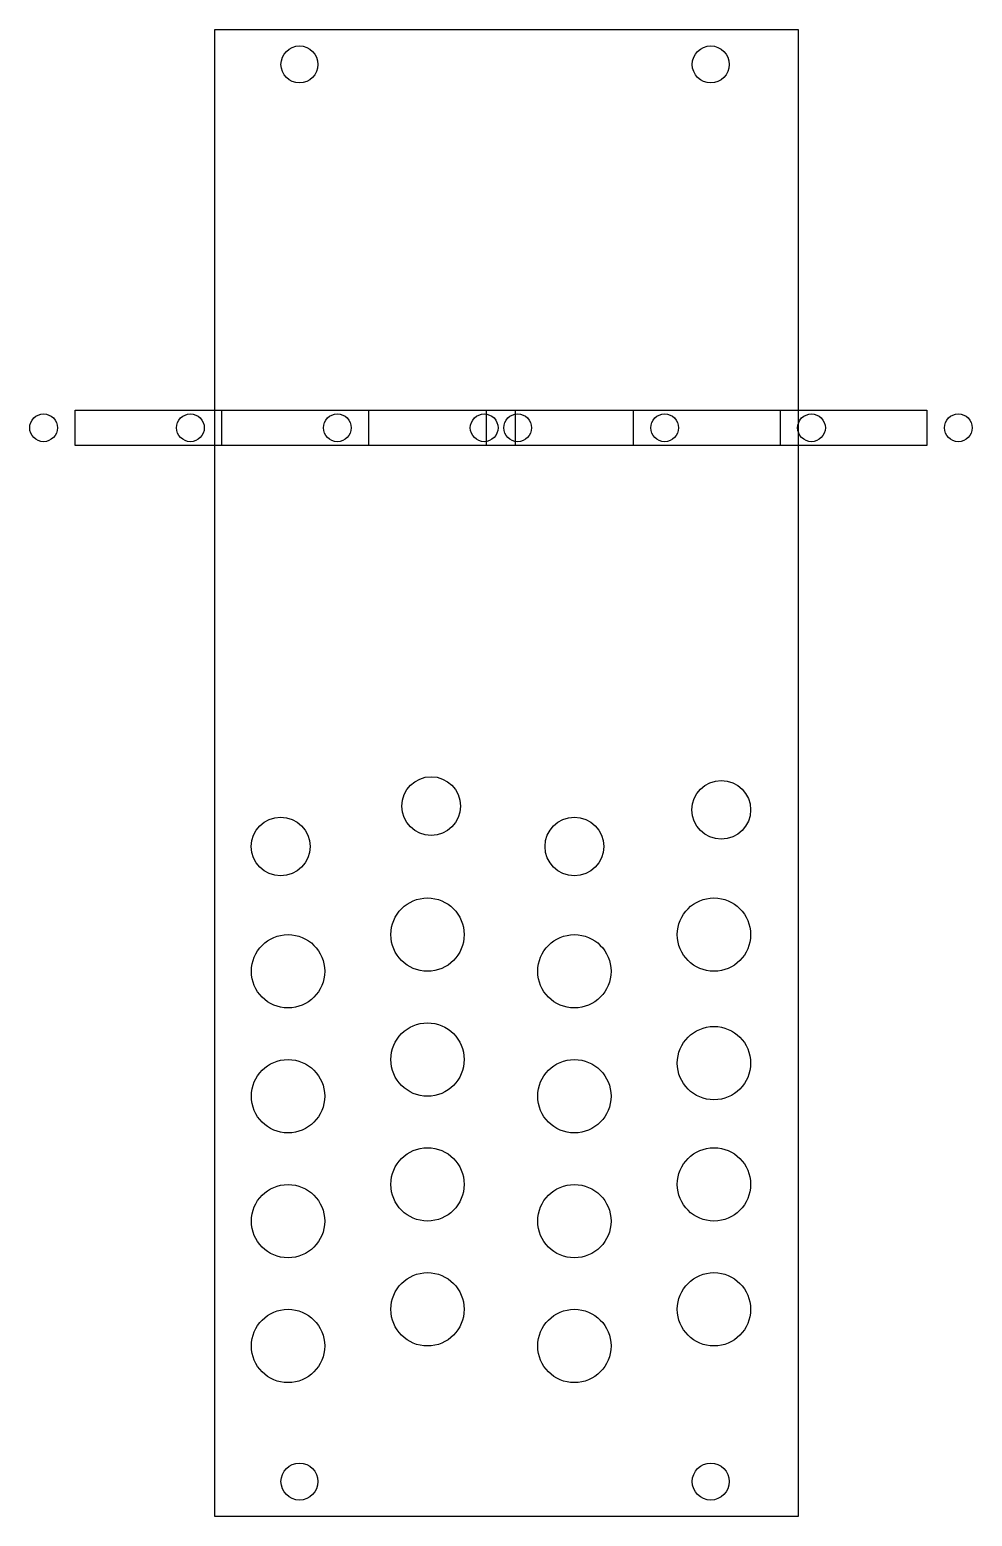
# Model space of a CAD drawing. Extents: x -16 to 66, y 0 to 128.
import ezdxf

# ---------------------------------------------------------------- set-up
doc = ezdxf.new("R2010")
doc.units = 0
doc.layers.add('20', color=7, linetype='CONTINUOUS')

msp = doc.modelspace()

# ---------------------------------------------------------------- linework, layer by layer
at = {"layer": '20'}
for p, q in [((0.15, 128.5), (0.15, 0)), ((50.65, 128.5), (0.15, 128.5)), ((50.65, 0), (50.65, 128.5)), ((-11.91, 92.57), (-11.91, 95.62)), ((-11.91, 95.62), (23.65, 95.62)), ((0.79, 92.57), (0.79, 95.62)), ((0.79, 95.62), (36.35, 95.62)), ((13.49, 92.57), (13.49, 95.62)), ((13.49, 95.62), (49.05, 95.62)), ((23.65, 95.62), (23.65, 92.57)), ((26.19, 92.57), (26.19, 95.62)), ((26.19, 95.62), (61.75, 95.62)), ((36.35, 95.62), (36.35, 92.57)), ((49.05, 95.62), (49.05, 92.57)), ((61.75, 95.62), (61.75, 92.57)), ((23.65, 92.57), (-11.91, 92.57)), ((36.35, 92.57), (0.79, 92.57)), ((49.05, 92.57), (13.49, 92.57)), ((61.75, 92.57), (26.19, 92.57)), ((0.15, 0), (50.65, 0))]:
    msp.add_line(p, q, dxfattribs=at)
for centre, radius in [((7.5, 125.5), 1.6), ((43.06, 125.5), 1.6), ((-14.63, 94.09), 1.2), ((-1.93, 94.09), 1.2), ((10.77, 94.09), 1.2), ((23.47, 94.09), 1.2), ((26.37, 94.09), 1.2), ((39.07, 94.09), 1.2), ((51.77, 94.09), 1.2), ((64.47, 94.09), 1.2), ((18.89, 61.39), 2.54), ((43.97, 61.07), 2.54), ((5.87, 57.9), 2.54), ((31.27, 57.9), 2.54), ((18.57, 50.28), 3.17), ((43.34, 50.28), 3.17), ((6.51, 47.11), 3.17), ((31.27, 47.11), 3.17), ((18.57, 39.48), 3.17), ((43.34, 39.17), 3.17), ((6.51, 36.31), 3.17), ((31.27, 36.31), 3.17), ((18.57, 28.69), 3.17), ((43.34, 28.69), 3.17), ((6.51, 25.51), 3.17), ((31.27, 25.51), 3.17), ((18.57, 17.89), 3.17), ((43.34, 17.89), 3.17), ((6.51, 14.72), 3.17), ((31.27, 14.72), 3.17), ((7.5, 3), 1.6), ((43.06, 3), 1.6)]:
    msp.add_circle(centre, radius, dxfattribs=at)

doc.saveas('drawing.dxf')
